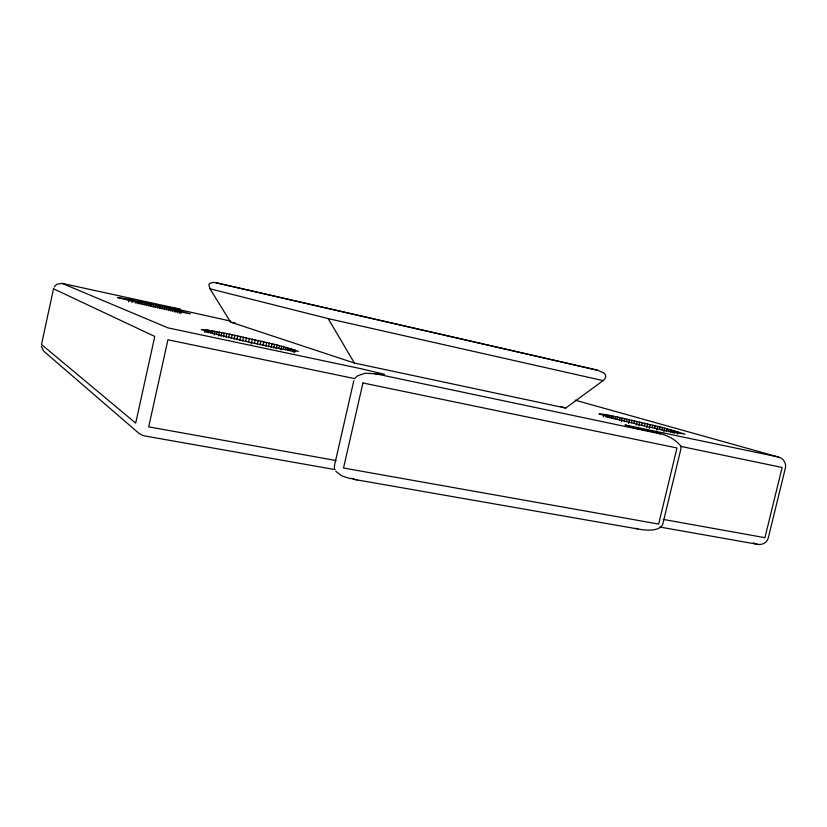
<?xml version="1.0" encoding="UTF-8"?>
<svg xmlns="http://www.w3.org/2000/svg" width="827" height="827" viewBox="0 0 827 827"><rect width="100%" height="100%" fill="white"/><g stroke="black" fill="none" stroke-linecap="round" stroke-linejoin="round"><path stroke-width="1.24" d="M128.599 301.855L129.146 299.343L168.822 308.026L190.541 313.867L152.385 306.372L117.393 297.482L129.146 299.343M132.093 302.548L132.64 300.046M135.907 303.323L136.455 300.832M137.913 303.747L138.45 301.245M139.97 304.181L140.518 301.679M142.079 304.625L142.626 302.134M144.229 305.08L144.777 302.599M146.41 305.556L146.958 303.064M148.622 306.031L149.17 303.55M150.845 306.528L151.393 304.047M153.078 307.024L153.626 304.543M155.311 307.52L155.858 305.039M157.533 308.026L158.081 305.545M159.745 308.523L160.293 306.042M161.937 309.029L162.474 306.548M164.087 309.525L164.635 307.044M166.206 310.022L166.754 307.541M168.274 310.507L168.822 308.026M170.279 310.983L170.827 308.502M172.233 311.459L172.781 308.967M174.115 311.913L174.662 309.422M175.924 312.358L176.471 309.867M177.65 312.782L178.198 310.29M179.283 313.195L179.831 310.704M180.824 313.588L181.371 311.097M204.6 332.165L205.158 329.663L229.451 334.118L277.066 344.962L298.361 351.351L282.369 349.17L247.645 341.871L214.162 333.736L201.354 329.518L205.158 329.663M205.861 332.33L206.419 329.839M207.288 332.537L207.835 330.056M208.859 332.826L209.417 330.304M210.585 333.116L211.143 330.593M212.467 333.436L213.025 330.924M214.193 335.049L215.03 331.286M216.612 334.191L217.17 331.689M218.586 335.865L219.424 332.113M220.954 336.32L221.781 332.578M223.414 336.796L224.251 333.064M225.978 337.313L226.805 333.581M228.614 337.84L229.451 334.118M231.312 338.47L232.16 334.687M234.082 339.049L234.93 335.266M236.915 339.639L237.752 335.865M239.778 340.259L240.626 336.486M242.683 340.889L243.52 337.116M245.598 341.53L246.446 337.767M248.534 342.182L249.372 338.419M251.181 344.094L252.307 339.08M254.385 343.505L255.233 339.742M257.29 344.177L258.138 340.414M260.164 344.838L261.012 341.075M262.996 345.51L263.844 341.747M265.777 346.172L266.625 342.409M268.506 346.833L269.344 343.06M271.153 347.485L272 343.712M273.727 348.115L274.574 344.342M276.218 348.746L277.066 344.962M278.895 348.043L279.454 345.562M280.901 349.883L281.738 346.151M283.341 349.211L283.899 346.72M285.387 349.759L285.946 347.268M287.3 350.276L287.858 347.785M289.068 350.772L289.636 348.27M290.69 351.248L291.259 348.736M292.169 351.682L292.737 349.17M293.482 352.085L294.05 349.573M294.629 352.457L295.198 349.945M353.801 380.771L334.439 465.694L334.47 468.506M603.297 416.818L603.886 414.337L617.748 417.077L662.51 427.549L685.004 434.103L673.447 432.397L643.778 425.864L613.169 418.276L598.975 413.872L603.886 414.337M606.036 417.304L606.625 414.823M607.597 417.594L608.186 415.123M609.292 417.924L609.881 415.454M611.091 418.328L611.691 415.816M613.014 418.72L613.613 416.208M615.04 419.134L615.629 416.622M617.159 419.578L617.748 417.077M619.361 420.054L619.961 417.542M621.356 421.791L622.245 418.038M624.013 421.057L624.602 418.565M626.432 421.594L627.031 419.103M628.613 423.403L629.502 419.651M631.435 422.721L632.024 420.23M633.989 423.31L634.588 420.809M636.273 425.161L637.172 421.408M638.878 425.76L639.778 422.018M641.793 425.13L642.393 422.628M644.409 425.75L645.008 423.248M646.714 427.621L647.613 423.869M649.288 428.252L650.198 424.499M652.152 427.621L652.751 425.119M654.664 428.241L655.263 425.74M656.834 430.112L657.744 426.35M659.564 429.42L660.153 426.949M661.91 430.019L662.51 427.549M663.895 431.839L664.784 428.128M666.386 431.177L666.976 428.696M668.485 431.725L669.084 429.244M670.49 432.263L671.09 429.782M672.382 432.779L672.982 430.288M674.17 433.265L674.77 430.774M677.354 434.175L677.954 431.673M661.352 526.685L662.716 524.421L680.972 448.647L680.786 446.011C667.616 429.74 643.086 432.304 625.016 424.902L778.383 457.011C783.179 458.065 786.58 463.182 785.402 467.999L768.262 537.963C766.743 544.383 758.545 546.296 753.428 542.832M54.158 286.99L56.681 284.281L62.159 283.382L177.815 308.616L180.152 309.195L167.323 307.034L230.619 321.093M603.079 380.616L605.023 378.694L605.788 376.667L605.343 374.672L603.71 372.853L597.425 370.196L216.178 282.803L213.366 282.41L209.572 283.465L208.849 284.839L209.975 288.799L230.568 322.096L354.39 363.043L565.74 408.052L603.079 380.616L328.154 318.591L209.975 288.799M355.155 378.011L357.605 375.799L365.296 373.194L384.607 374.331L360.892 368.687L167.953 327.864L62.159 283.382M661.166 526.861C655.211 531.12 647.365 530.324 640.47 529.435L353.139 479.226M375.551 373.587L374.786 373.608L660.494 433.927L659.781 433.71M634.816 528.432L637.741 528.67L637.059 528.35M144.136 435.839L335.224 469.633M659.77 527.026L758.586 544.497M336 460.536L148.705 426.856L167.922 339.783L354.68 378.611M663.275 519.408L764.923 537.684L782.135 467.462L680.487 446.332M357.181 479.918L350.844 478.285M230.568 322.096L235.612 323.192M597.425 370.196L216.178 282.803M350.483 478.719L341.82 475.887L335.783 471.266M143.309 435.633L139.06 433.441L43.769 351.206L41.35 346.337M575.127 400.175L778.383 457.011M560.809 406.595L565.74 408.052M328.154 318.591L354.39 363.043M53.517 288.799L41.495 344.487L135.69 423.124L154.773 336.455L53.517 288.799M362.939 382.973L343.515 468.02L658.664 524.07L676.993 447.976L362.939 382.973"/></g></svg>
